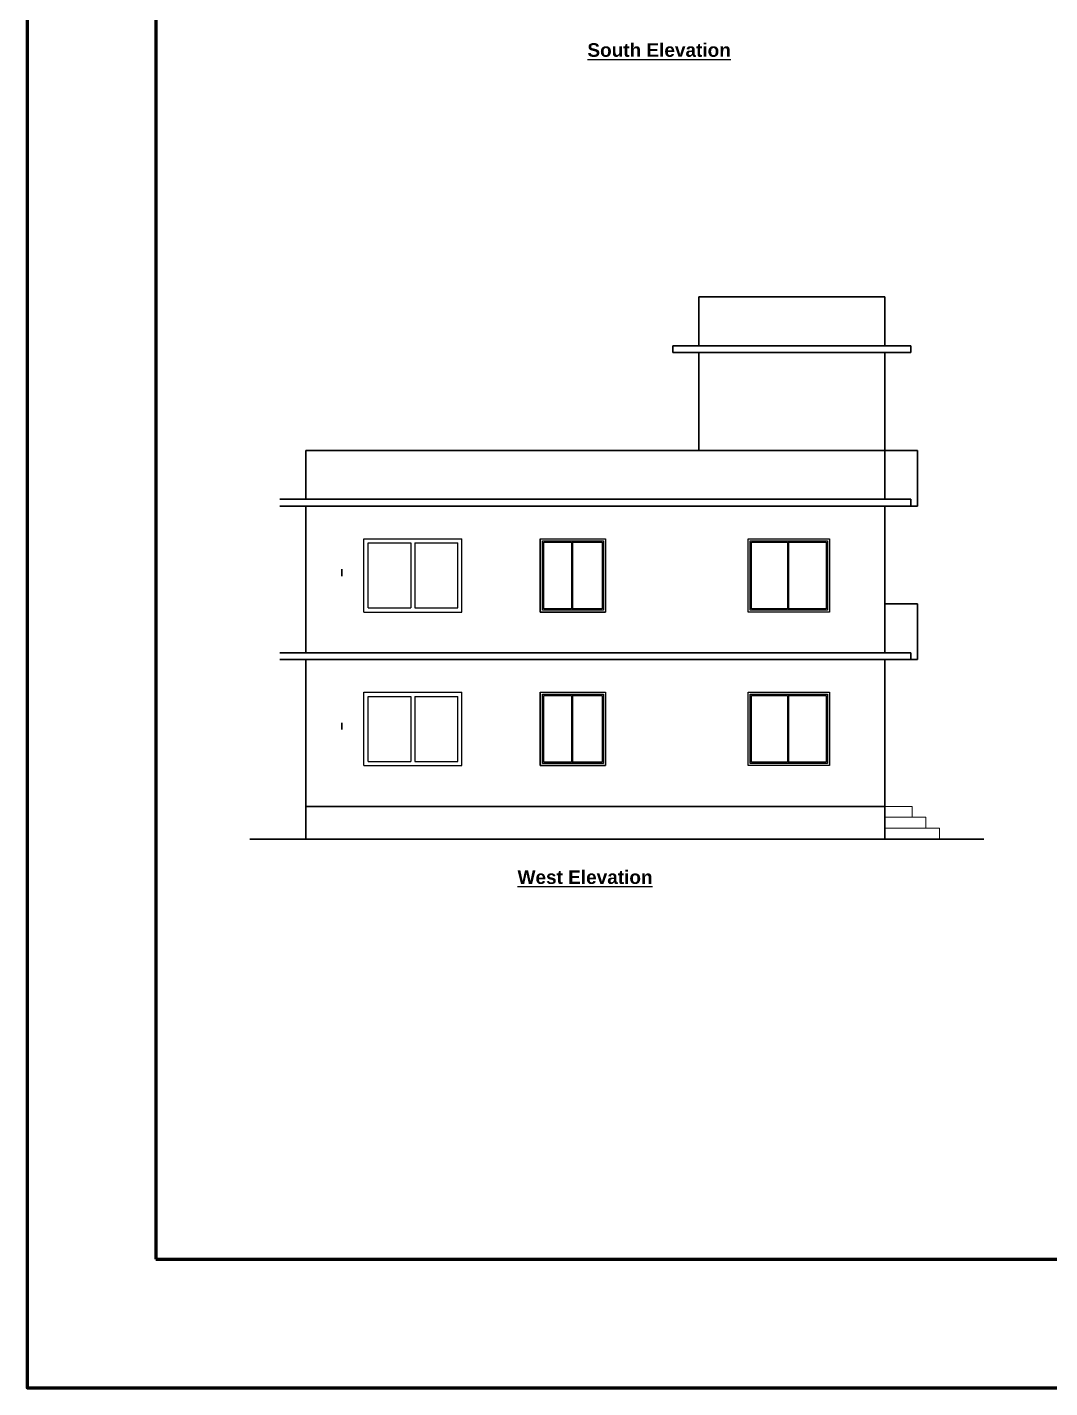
# Model space of a CAD drawing. Header units: feet. Extents: x 28652 to 66086, y -6769 to -640.
# Drawn here: x 47798 to 48550, y -3082 to -2081 of the extents above; entities that cross this region are included whole.
import ezdxf

# ---------------------------------------------------------------- set-up
doc = ezdxf.new("R2010")
doc.units = ezdxf.units.FT
doc.header["$LTSCALE"] = 50
doc.header["$MEASUREMENT"] = 0
doc.layers.add('Door & Windows', color=92, linetype='Continuous')
doc.layers.add('Text', color=7, linetype='Continuous')
for name, color, linetype, lineweight in [('elevation', 201, 'Continuous', 30), ('SHEETS', 7, 'Continuous', 60), ('stair', 140, 'Continuous', 18)]:
    doc.layers.add(name, color=color, linetype=linetype, lineweight=lineweight)
doc.styles.add('1@1000', font='arial.ttf', dxfattribs={"height": 60})

# ---------------------------------------------------------------- blocks, each defined once
blk = doc.blocks.new('*U44')
for p, q in [((1.5, 1.5), (1.5, 52.5)), ((1.5, 52.5), (24, 52.5)), ((24, 1.5), (24, 52.5)), ((24, 52.5), (46.5, 52.5)), ((46.5, 52.5), (46.5, 1.5)), ((24, 1.5), (1.5, 1.5)), ((46.5, 1.5), (24, 1.5))]:
    blk.add_line(p, q)
blk.add_lwpolyline([(0, 0), (0, 54), (48, 54), (48, 0)], close=True)
for points in [[(23, 51.5), (23, 2.5), (2.5, 2.5), (2.5, 51.5), (23, 51.5)], [(24, 51.5), (45.5, 51.5), (45.5, 2.5), (24, 2.5)]]:
    blk.add_lwpolyline(points)
blk = doc.blocks.new('*U45')
for p, q in [((1.5, 1.5), (1.5, 52.5)), ((1.5, 52.5), (30, 52.5)), ((30, 1.5), (30, 52.5)), ((30, 52.5), (58.5, 52.5)), ((58.5, 52.5), (58.5, 1.5)), ((30, 1.5), (1.5, 1.5)), ((58.5, 1.5), (30, 1.5))]:
    blk.add_line(p, q)
blk.add_lwpolyline([(0, 0), (0, 54), (60, 54), (60, 0)], close=True)
for points in [[(29, 51.5), (29, 2.5), (2.5, 2.5), (2.5, 51.5), (29, 51.5)], [(30, 51.5), (57.5, 51.5), (57.5, 2.5), (30, 2.5)]]:
    blk.add_lwpolyline(points)

msp = doc.modelspace()

# ---------------------------------------------------------------- linework, layer by layer
at = {"layer": 'Door & Windows'}
for p, q in [((48045.42, -2457.57), (48117.42, -2457.57)), ((48045.42, -2511.57), (48045.42, -2457.57)), ((48048.42, -2460.57), (48079.92, -2460.57)), ((48048.42, -2508.57), (48048.42, -2460.57)), ((48079.92, -2460.57), (48079.92, -2508.57)), ((48082.92, -2460.57), (48114.42, -2460.57)), ((48082.92, -2460.57), (48082.92, -2508.57)), ((48114.42, -2508.57), (48114.42, -2460.57)), ((48117.42, -2511.57), (48117.42, -2457.57)), ((48175.23, -2457.57), (48223.23, -2457.57)), ((48175.23, -2457.57), (48175.23, -2511.57)), ((48223.23, -2457.57), (48223.23, -2511.57)), ((48045.42, -2511.57), (48117.42, -2511.57)), ((48048.42, -2508.57), (48079.92, -2508.57)), ((48082.92, -2508.57), (48114.42, -2508.57)), ((48175.23, -2511.57), (48223.23, -2511.57)), ((48045.42, -2570.57), (48117.42, -2570.57)), ((48045.42, -2624.57), (48045.42, -2570.57)), ((48117.42, -2624.57), (48117.42, -2570.57)), ((48175.23, -2570.57), (48223.23, -2570.57)), ((48175.23, -2570.57), (48175.23, -2624.57)), ((48223.23, -2570.57), (48223.23, -2624.57)), ((48048.42, -2573.57), (48079.92, -2573.57)), ((48048.42, -2621.57), (48048.42, -2573.57)), ((48079.92, -2573.57), (48079.92, -2621.57)), ((48082.92, -2573.57), (48114.42, -2573.57)), ((48082.92, -2573.57), (48082.92, -2621.57)), ((48114.42, -2621.57), (48114.42, -2573.57)), ((48048.42, -2621.57), (48079.92, -2621.57)), ((48082.92, -2621.57), (48114.42, -2621.57)), ((48045.42, -2624.57), (48117.42, -2624.57)), ((48175.23, -2624.57), (48223.23, -2624.57))]:
    msp.add_line(p, q, dxfattribs=at)
at = {"layer": 'elevation'}
for p, q in [((48291.84, -2279.57), (48428.84, -2279.57)), ((48291.84, -2279.57), (48291.84, -2315.57)), ((48428.84, -2279.57), (48428.84, -2315.57)), ((48272.84, -2315.57), (48447.84, -2315.57)), ((48272.84, -2320.57), (48272.84, -2315.57)), ((48272.84, -2320.57), (48447.84, -2320.57)), ((48291.84, -2320.57), (48291.84, -2392.57)), ((48428.84, -2320.57), (48428.84, -2428.57)), ((48447.84, -2315.57), (48447.84, -2320.57)), ((48002.61, -2392.57), (48002.61, -2428.57)), ((48002.61, -2392.57), (48428.84, -2392.57)), ((48428.84, -2392.57), (48452.84, -2392.57)), ((48452.84, -2392.57), (48452.84, -2433.57)), ((47983.61, -2428.57), (48447.84, -2428.57)), ((48447.84, -2433.57), (48447.84, -2428.57)), ((47983.61, -2433.57), (48447.84, -2433.57)), ((48002.61, -2433.57), (48002.61, -2541.57)), ((48428.84, -2433.57), (48428.84, -2541.57)), ((48029.11, -2480.07), (48029.11, -2485.07)), ((48428.84, -2505.57), (48452.84, -2505.57)), ((48452.84, -2505.57), (48452.84, -2546.57)), ((47983.61, -2541.57), (48447.84, -2541.57)), ((48002.61, -2541.57), (48446.57, -2541.57)), ((48447.84, -2546.57), (48447.84, -2541.57)), ((47983.61, -2546.57), (48447.84, -2546.57)), ((48002.61, -2546.57), (48002.61, -2678.57)), ((48428.84, -2546.57), (48428.84, -2678.57)), ((48029.11, -2593.07), (48029.11, -2598.07)), ((48002.61, -2654.57), (48428.84, -2654.57)), ((47961.43, -2678.57), (48501.66, -2678.57))]:
    msp.add_line(p, q, dxfattribs=at)
for points in [[(48447.84, -2433.57), (48452.84, -2433.57)], [(48447.84, -2546.57), (48452.84, -2546.57)]]:
    msp.add_lwpolyline(points, dxfattribs=at)
at = {"layer": 'SHEETS'}
for p, q in [((47892.14, -838.88), (47892.14, -2987.77)), ((47892.14, -2987.77), (51014.03, -2987.77))]:
    msp.add_line(p, q, dxfattribs=at)
msp.add_lwpolyline([(47797.59, -744.32), (47797.59, -3082.32), (51108.59, -3082.32)], dxfattribs=at)
at = {"layer": 'stair'}
for p, q in [((48448.98, -2654.57), (48428.84, -2654.57)), ((48448.98, -2662.57), (48428.84, -2662.57)), ((48458.98, -2670.57), (48428.84, -2670.57))]:
    msp.add_line(p, q, dxfattribs=at)
msp.add_lwpolyline([(48468.98, -2678.57), (48468.98, -2670.57), (48458.98, -2670.57), (48458.98, -2662.57), (48448.98, -2662.57), (48448.98, -2654.57)], dxfattribs=at)

# ---------------------------------------------------------------- block references
at = {"layer": 'Door & Windows'}
for name, p in [('*U44', (48175.23, -2511.57)), ('*U45', (48328.12, -2511.57)), ('*U44', (48175.23, -2624.57)), ('*U45', (48328.12, -2624.57))]:
    msp.add_blockref(name, p, dxfattribs=at)

# ---------------------------------------------------------------- texts
at = {"layer": 'Text', "char_height": 10, "attachment_point": 1, "style": '1@1000'}
for s, insert in [('{\\fArial|b1|i0|c0|p34;\\LSouth Elevation}', (48209.89, -2093.03)), ('{\\fArial|b1|i0|c0|p34;\\LWest Elevation}', (48158.48, -2701.6))]:
    msp.add_mtext_dynamic_manual_height_columns(s, width=152.0107, gutter_width=300, heights=[0], dxfattribs=dict(at, insert=insert))

doc.saveas('drawing.dxf')
